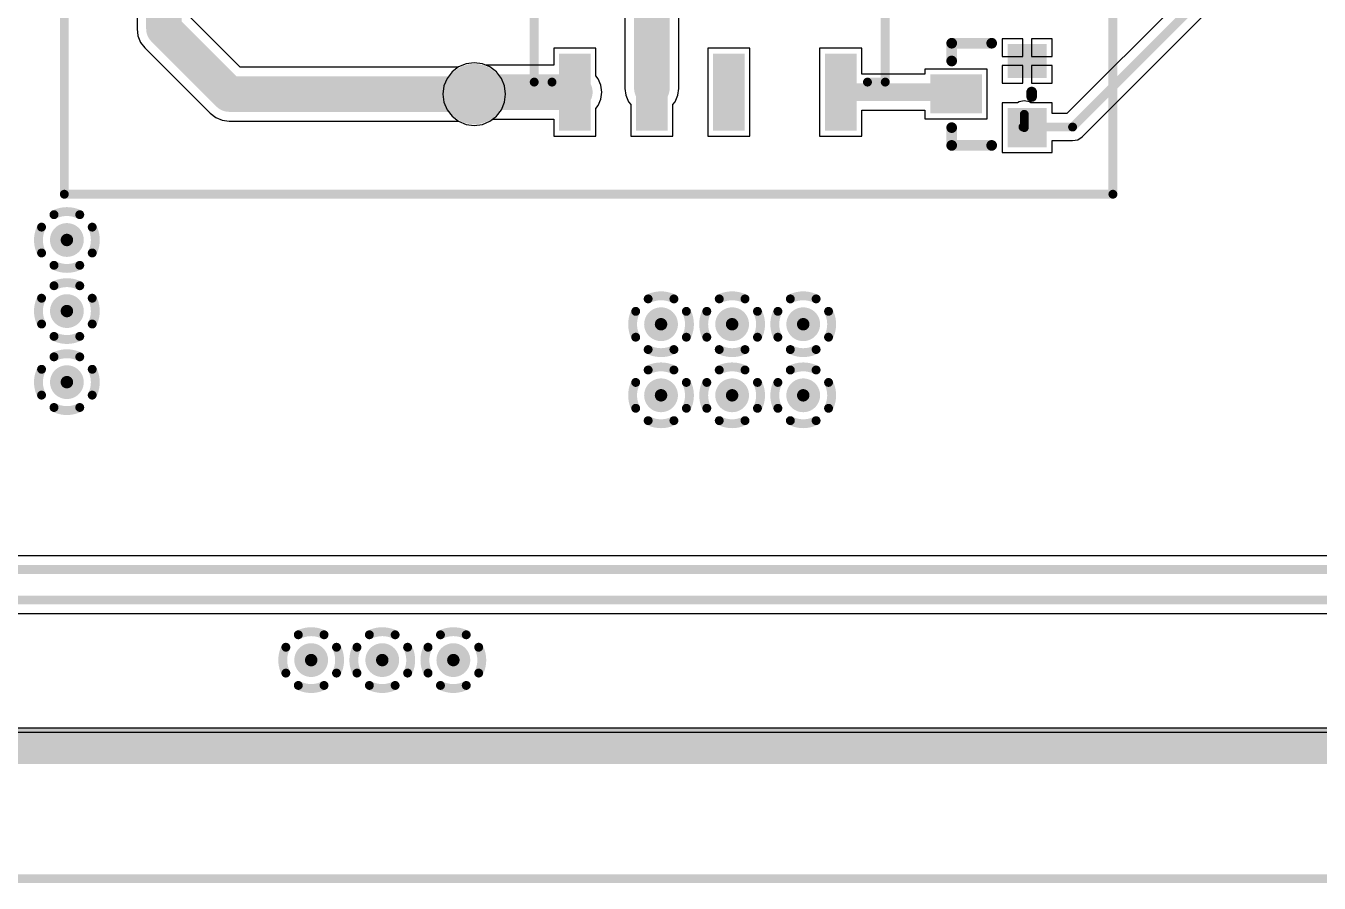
# Model space of a CAD drawing. Header units: millimetres. Extents: x 6.83 to 16.18, y 4.59 to 12.3.
# Drawn here: x 8.799 to 10.254, y 4.687 to 5.652 of the extents above; entities that cross this region are included whole.
import ezdxf

# ---------------------------------------------------------------- set-up
doc = ezdxf.new("R2010")
doc.units = ezdxf.units.MM
doc.header["$MEASUREMENT"] = 0
for name, color, linetype in [('BottomLayer', 5, 'Continuous'), ('BottomSolder', 6, 'Continuous'), ('InternalPlane1', 76, 'Continuous'), ('InternalPlane2', 16, 'Continuous'), ('KeepOutLayer', 6, 'Continuous'), ('Mechanical1', 6, 'Continuous'), ('MultiLayer', 9, 'Continuous'), ('TopLayer', 1, 'Continuous'), ('TopOverlay', 2, 'Continuous'), ('TopPaste', 8, 'Continuous'), ('TopSolder', 216, 'Continuous'), ('ViaHoleLayer', 16, 'Continuous')]:
    doc.layers.add(name, color=color, linetype=linetype)

# ---------------------------------------------------------------- blocks, each defined once
blk = doc.blocks.new('AXICOM_IM06_194')
at = {"layer": 'TopLayer'}
for points in [[(-0.1387, 0.0719), (-0.1112, 0.0719), (-0.1387, 0.1506), (-0.1112, 0.1506)], [(-0.0127, 0.0719), (0.0148, 0.0719), (-0.0127, 0.1506), (0.0148, 0.1506)], [(0.0739, 0.0719), (0.1014, 0.0719), (0.0739, 0.1506), (0.1014, 0.1506)], [(0.1605, 0.0719), (0.188, 0.0719), (0.1605, 0.1506), (0.188, 0.1506)], [(-0.1387, -0.1643), (-0.1112, -0.1643), (-0.1387, -0.0856), (-0.1112, -0.0856)], [(-0.0127, -0.1643), (0.0148, -0.1643), (-0.0127, -0.0856), (0.0148, -0.0856)], [(0.0739, -0.1643), (0.1014, -0.1643), (0.0739, -0.0856), (0.1014, -0.0856)], [(0.1605, -0.1643), (0.188, -0.1643), (0.1605, -0.0856), (0.188, -0.0856)]]:
    blk.add_solid(points, dxfattribs=at)
at = {"layer": 'TopOverlay', "const_width": 0.01}
for points in [[(-0.155, 0.1), (-0.175, 0.1)], [(-0.175, 0.1), (-0.175, -0.115)], [(0.22, 0.1), (0.2, 0.1)], [(0.22, 0.1), (0.22, -0.115)], [(-0.155, -0.115), (-0.175, -0.095)], [(-0.155, -0.115), (-0.175, -0.115)], [(-0.025, -0.115), (-0.1, -0.115)], [(0.22, -0.115), (0.2, -0.115)]]:
    blk.add_lwpolyline(points, dxfattribs=at)
at = {"layer": 'TopOverlay', "const_width": 0.005}
for points in [[(-0.1775, 0.1, 1), (-0.1725, 0.1, 1)], [(-0.1775, 0.1, 1), (-0.1725, 0.1, 1)], [(-0.1575, 0.1, 1), (-0.1525, 0.1, 1)], [(0.1975, 0.1, 1), (0.2025, 0.1, 1)], [(0.2175, 0.1, 1), (0.2225, 0.1, 1)], [(0.2175, 0.1, 1), (0.2225, 0.1, 1)], [(-0.1775, -0.095, 1), (-0.1725, -0.095, 1)], [(-0.1775, -0.115, 1), (-0.1725, -0.115, 1)], [(-0.1775, -0.115, 1), (-0.1725, -0.115, 1)], [(-0.1575, -0.115, 1), (-0.1525, -0.115, 1)], [(-0.1575, -0.115, 1), (-0.1525, -0.115, 1)], [(-0.1025, -0.115, 1), (-0.0975, -0.115, 1)], [(-0.0275, -0.115, 1), (-0.0225, -0.115, 1)], [(0.1975, -0.115, 1), (0.2025, -0.115, 1)], [(0.2175, -0.115, 1), (0.2225, -0.115, 1)], [(0.2175, -0.115, 1), (0.2225, -0.115, 1)]]:
    blk.add_lwpolyline(points, format="xyb", close=True, dxfattribs=at)
at = {"layer": 'TopPaste'}
for points in [[(-0.1387, 0.0719), (-0.1112, 0.0719), (-0.1387, 0.1506), (-0.1112, 0.1506)], [(-0.0127, 0.0719), (0.0148, 0.0719), (-0.0127, 0.1506), (0.0148, 0.1506)], [(0.0739, 0.0719), (0.1014, 0.0719), (0.0739, 0.1506), (0.1014, 0.1506)], [(0.1605, 0.0719), (0.188, 0.0719), (0.1605, 0.1506), (0.188, 0.1506)], [(-0.1387, -0.1643), (-0.1112, -0.1643), (-0.1387, -0.0856), (-0.1112, -0.0856)], [(-0.0127, -0.1643), (0.0148, -0.1643), (-0.0127, -0.0856), (0.0148, -0.0856)], [(0.0739, -0.1643), (0.1014, -0.1643), (0.0739, -0.0856), (0.1014, -0.0856)], [(0.1605, -0.1643), (0.188, -0.1643), (0.1605, -0.0856), (0.188, -0.0856)]]:
    blk.add_solid(points, dxfattribs=at)
at = {"layer": 'TopSolder'}
for points in [[(-0.1427, 0.0679), (-0.1072, 0.0679), (-0.1427, 0.1546), (-0.1072, 0.1546)], [(-0.0167, 0.0679), (0.0188, 0.0679), (-0.0167, 0.1546), (0.0188, 0.1546)], [(0.0699, 0.0679), (0.1054, 0.0679), (0.0699, 0.1546), (0.1054, 0.1546)], [(0.1565, 0.0679), (0.192, 0.0679), (0.1565, 0.1546), (0.192, 0.1546)], [(-0.1427, -0.1683), (-0.1072, -0.1683), (-0.1427, -0.0816), (-0.1072, -0.0816)], [(-0.0167, -0.1683), (0.0188, -0.1683), (-0.0167, -0.0816), (0.0188, -0.0816)], [(0.0699, -0.1683), (0.1054, -0.1683), (0.0699, -0.0816), (0.1054, -0.0816)], [(0.1565, -0.1683), (0.192, -0.1683), (0.1565, -0.0816), (0.192, -0.0816)]]:
    blk.add_solid(points, dxfattribs=at)
blk = doc.blocks.new('SOT_23_198')
at = {"layer": 'TopLayer'}
for points in [[(0.018278, 0.052755), (0.018278, 0.082755), (-0.017722, 0.052755), (-0.017722, 0.082755)], [(-0.054722, 0.012755), (-0.054722, 0.048755), (-0.104722, 0.012755), (-0.104722, 0.048755)], [(0.018278, -0.025245), (0.018278, 0.010755), (-0.017722, -0.025245), (-0.017722, 0.010755)]]:
    blk.add_solid(points, dxfattribs=at)
at = {"layer": 'TopOverlay', "const_width": 0.012}
for points in [[(-0.084722, 0.087755), (-0.039722, 0.087755)], [(-0.084722, 0.067755), (-0.084722, 0.087755)], [(0.005278, 0.027755), (0.005278, 0.032755)], [(-0.084722, -0.027245), (-0.084722, -0.007245)], [(-0.084722, -0.027245), (-0.039722, -0.027245)]]:
    blk.add_lwpolyline(points, dxfattribs=at)
at = {"layer": 'TopOverlay', "const_width": 0.006}
for points in [[(-0.087722, 0.087755, 1), (-0.081722, 0.087755, 1)], [(-0.087722, 0.087755, 1), (-0.081722, 0.087755, 1)], [(-0.042722, 0.087755, 1), (-0.036722, 0.087755, 1)], [(-0.087722, 0.067755, 1), (-0.081722, 0.067755, 1)], [(0.002278, 0.032755, 1), (0.008278, 0.032755, 1)], [(0.002278, 0.027755, 1), (0.008278, 0.027755, 1)], [(-0.087722, -0.007245, 1), (-0.081722, -0.007245, 1)], [(-0.087722, -0.027245, 1), (-0.081722, -0.027245, 1)], [(-0.087722, -0.027245, 1), (-0.081722, -0.027245, 1)], [(-0.042722, -0.027245, 1), (-0.036722, -0.027245, 1)]]:
    blk.add_lwpolyline(points, format="xyb", close=True, dxfattribs=at)
at = {"layer": 'TopPaste'}
for points in [[(0.018278, 0.052755), (0.018278, 0.082755), (-0.017722, 0.052755), (-0.017722, 0.082755)], [(-0.054722, 0.012755), (-0.054722, 0.048755), (-0.104722, 0.012755), (-0.104722, 0.048755)], [(0.018278, -0.025245), (0.018278, 0.010755), (-0.017722, -0.025245), (-0.017722, 0.010755)]]:
    blk.add_solid(points, dxfattribs=at)
at = {"layer": 'TopSolder'}
for points in [[(0.022278, 0.048755), (0.022278, 0.086755), (-0.021722, 0.048755), (-0.021722, 0.086755)], [(-0.050722, 0.008755), (-0.050722, 0.052755), (-0.108722, 0.008755), (-0.108722, 0.052755)], [(0.022278, -0.029245), (0.022278, 0.014755), (-0.021722, -0.029245), (-0.021722, 0.014755)]]:
    blk.add_solid(points, dxfattribs=at)

msp = doc.modelspace()

# ---------------------------------------------------------------- linework, layer by layer
at = {"layer": 'BottomLayer'}
for p, q in [((8.9236, 5.9275), (8.9236, 5.6482)), ((8.9236, 5.6482), (8.9247, 5.6403)), ((9.0398, 5.605), (8.9842, 5.6607)), ((8.9247, 5.6403), (8.9277, 5.633)), ((8.9277, 5.633), (8.9325, 5.6268)), ((8.9325, 5.6268), (9.0059, 5.5534)), ((9.2851, 5.605), (9.0398, 5.605)), ((9.2855, 5.6053), (9.2851, 5.605)), ((9.294, 5.6089), (9.2855, 5.6053)), ((9.3031, 5.6101), (9.294, 5.6089)), ((9.3123, 5.6089), (9.3031, 5.6101)), ((9.3208, 5.6053), (9.3123, 5.6089)), ((9.3281, 5.5997), (9.3208, 5.6053)), ((9.3337, 5.5924), (9.3281, 5.5997)), ((9.3372, 5.5839), (9.3337, 5.5924)), ((9.3384, 5.5748), (9.3372, 5.5839)), ((9.3372, 5.5656), (9.3384, 5.5748)), ((9.3337, 5.5571), (9.3372, 5.5656)), ((9.0059, 5.5534), (9.0122, 5.5486)), ((9.0122, 5.5486), (9.0195, 5.5455)), ((9.0195, 5.5455), (9.0273, 5.5445)), ((9.3208, 5.5442), (9.3281, 5.5498)), ((9.3281, 5.5498), (9.3337, 5.5571)), ((9.0273, 5.5445), (9.2851, 5.5445)), ((9.2851, 5.5445), (9.2855, 5.5442)), ((9.2855, 5.5442), (9.294, 5.5407)), ((9.294, 5.5407), (9.3031, 5.5395)), ((9.3031, 5.5395), (9.3123, 5.5407)), ((9.3123, 5.5407), (9.3208, 5.5442)), ((12.3327, 4.8563), (7.1247, 4.8563))]:
    msp.add_line(p, q, dxfattribs=at)
at = {"layer": 'BottomLayer', "const_width": 0.04}
for points in [[(8.9539, 5.6482), (8.9539, 5.9275)], [(8.9539, 5.6482), (9.0273, 5.5748)], [(9.0273, 5.5748), (9.3031, 5.5748)]]:
    msp.add_lwpolyline(points, dxfattribs=at)
at = {"layer": 'BottomLayer'}
for points, const_width in [([(8.9439, 5.6482, 1), (8.9639, 5.6482, 1)], 0.02), ([(8.9439, 5.6482, 1), (8.9639, 5.6482, 1)], 0.02), ([(9.0173, 5.5748, 1), (9.0373, 5.5748, 1)], 0.02), ([(9.0173, 5.5748, 1), (9.0373, 5.5748, 1)], 0.02), ([(9.2906, 5.5748, 1), (9.3156, 5.5748, 1)], 0.025), ([(9.2931, 5.5748, 1), (9.3131, 5.5748, 1)], 0.02), ([(8.8372, 5.4106, 1), (8.8522, 5.4106, 1)], 0.015), ([(8.8372, 5.3306, 1), (8.8522, 5.3306, 1)], 0.015), ([(9.5058, 5.3158, 1), (9.5208, 5.3158, 1)], 0.015), ([(9.5858, 5.3158, 1), (9.6008, 5.3158, 1)], 0.015), ([(9.6658, 5.3158, 1), (9.6808, 5.3158, 1)], 0.015), ([(8.8372, 5.2506, 1), (8.8522, 5.2506, 1)], 0.015), ([(9.5058, 5.2358, 1), (9.5208, 5.2358, 1)], 0.015), ([(9.5858, 5.2358, 1), (9.6008, 5.2358, 1)], 0.015), ([(9.6658, 5.2358, 1), (9.6808, 5.2358, 1)], 0.015), ([(9.1121, 4.9378, 1), (9.1271, 4.9378, 1)], 0.015), ([(9.1921, 4.9378, 1), (9.2071, 4.9378, 1)], 0.015), ([(9.2721, 4.9378, 1), (9.2871, 4.9378, 1)], 0.015)]:
    msp.add_lwpolyline(points, format="xyb", close=True, dxfattribs=dict(at, const_width=const_width))
at = {"layer": 'BottomSolder'}
for points, const_width in [([(9.2886, 5.5748, 1), (9.3176, 5.5748, 1)], 0.029), ([(8.8352, 5.4106, 1), (8.8542, 5.4106, 1)], 0.019), ([(8.8352, 5.3306, 1), (8.8542, 5.3306, 1)], 0.019), ([(9.5038, 5.3158, 1), (9.5228, 5.3158, 1)], 0.019), ([(9.5838, 5.3158, 1), (9.6028, 5.3158, 1)], 0.019), ([(9.6638, 5.3158, 1), (9.6828, 5.3158, 1)], 0.019), ([(8.8352, 5.2506, 1), (8.8542, 5.2506, 1)], 0.019), ([(9.5038, 5.2358, 1), (9.5228, 5.2358, 1)], 0.019), ([(9.5838, 5.2358, 1), (9.6028, 5.2358, 1)], 0.019), ([(9.6638, 5.2358, 1), (9.6828, 5.2358, 1)], 0.019), ([(9.1101, 4.9378, 1), (9.1291, 4.9378, 1)], 0.019), ([(9.1901, 4.9378, 1), (9.2091, 4.9378, 1)], 0.019), ([(9.2701, 4.9378, 1), (9.2891, 4.9378, 1)], 0.019)]:
    msp.add_lwpolyline(points, format="xyb", close=True, dxfattribs=dict(at, const_width=const_width))
at = {"layer": 'InternalPlane1'}
msp.add_line((12.3326, 4.8611), (7.1287, 4.8611), dxfattribs=at)
for points, const_width in [([(9.2861, 5.5748, 1), (9.3201, 5.5748, 1)], 0.034), ([(8.8277, 5.4391, 1), (8.8327, 5.4391, 1)], 0.005), ([(8.8567, 5.4391, 1), (8.8617, 5.4391, 1)], 0.005), ([(8.8137, 5.4251, 1), (8.8187, 5.4251, 1)], 0.005), ([(8.8707, 5.4251, 1), (8.8757, 5.4251, 1)], 0.005), ([(8.8137, 5.396, 1), (8.8187, 5.396, 1)], 0.005), ([(8.8707, 5.396, 1), (8.8757, 5.396, 1)], 0.005), ([(8.8277, 5.3821, 1), (8.8327, 5.3821, 1)], 0.005), ([(8.8567, 5.3821, 1), (8.8617, 5.3821, 1)], 0.005), ([(8.8277, 5.3591, 1), (8.8327, 5.3591, 1)], 0.005), ([(8.8567, 5.3591, 1), (8.8617, 5.3591, 1)], 0.005), ([(8.8137, 5.3451, 1), (8.8187, 5.3451, 1)], 0.005), ([(8.8707, 5.3451, 1), (8.8757, 5.3451, 1)], 0.005), ([(9.4963, 5.3443, 1), (9.5013, 5.3443, 1)], 0.005), ([(9.5253, 5.3443, 1), (9.5303, 5.3443, 1)], 0.005), ([(9.5763, 5.3443, 1), (9.5813, 5.3443, 1)], 0.005), ([(9.6053, 5.3443, 1), (9.6103, 5.3443, 1)], 0.005), ([(9.6563, 5.3443, 1), (9.6613, 5.3443, 1)], 0.005), ([(9.6853, 5.3443, 1), (9.6903, 5.3443, 1)], 0.005), ([(9.4823, 5.3303, 1), (9.4873, 5.3303, 1)], 0.005), ([(9.5393, 5.3303, 1), (9.5443, 5.3303, 1)], 0.005), ([(9.5623, 5.3303, 1), (9.5673, 5.3303, 1)], 0.005), ([(9.6193, 5.3303, 1), (9.6243, 5.3303, 1)], 0.005), ([(9.6423, 5.3303, 1), (9.6473, 5.3303, 1)], 0.005), ([(9.6993, 5.3303, 1), (9.7043, 5.3303, 1)], 0.005), ([(8.8137, 5.316, 1), (8.8187, 5.316, 1)], 0.005), ([(8.8707, 5.316, 1), (8.8757, 5.316, 1)], 0.005), ([(8.8277, 5.3021, 1), (8.8327, 5.3021, 1)], 0.005), ([(8.8567, 5.3021, 1), (8.8617, 5.3021, 1)], 0.005), ([(9.4823, 5.3012, 1), (9.4873, 5.3012, 1)], 0.005), ([(9.5393, 5.3012, 1), (9.5443, 5.3012, 1)], 0.005), ([(9.5623, 5.3012, 1), (9.5673, 5.3012, 1)], 0.005), ([(9.6193, 5.3012, 1), (9.6243, 5.3012, 1)], 0.005), ([(9.6423, 5.3012, 1), (9.6473, 5.3012, 1)], 0.005), ([(9.6993, 5.3012, 1), (9.7043, 5.3012, 1)], 0.005), ([(8.8277, 5.2791, 1), (8.8327, 5.2791, 1)], 0.005), ([(8.8567, 5.2791, 1), (8.8617, 5.2791, 1)], 0.005), ([(9.4963, 5.2873, 1), (9.5013, 5.2873, 1)], 0.005), ([(9.5253, 5.2873, 1), (9.5303, 5.2873, 1)], 0.005), ([(9.5763, 5.2873, 1), (9.5813, 5.2873, 1)], 0.005), ([(9.6053, 5.2873, 1), (9.6103, 5.2873, 1)], 0.005), ([(9.6563, 5.2873, 1), (9.6613, 5.2873, 1)], 0.005), ([(9.6853, 5.2873, 1), (9.6903, 5.2873, 1)], 0.005), ([(8.8137, 5.2651, 1), (8.8187, 5.2651, 1)], 0.005), ([(8.8707, 5.2651, 1), (8.8757, 5.2651, 1)], 0.005), ([(9.4963, 5.2643, 1), (9.5013, 5.2643, 1)], 0.005), ([(9.5253, 5.2643, 1), (9.5303, 5.2643, 1)], 0.005), ([(9.5763, 5.2643, 1), (9.5813, 5.2643, 1)], 0.005), ([(9.6053, 5.2643, 1), (9.6103, 5.2643, 1)], 0.005), ([(9.6563, 5.2643, 1), (9.6613, 5.2643, 1)], 0.005), ([(9.6853, 5.2643, 1), (9.6903, 5.2643, 1)], 0.005), ([(9.4823, 5.2503, 1), (9.4873, 5.2503, 1)], 0.005), ([(9.5393, 5.2503, 1), (9.5443, 5.2503, 1)], 0.005), ([(9.5623, 5.2503, 1), (9.5673, 5.2503, 1)], 0.005), ([(9.6193, 5.2503, 1), (9.6243, 5.2503, 1)], 0.005), ([(9.6423, 5.2503, 1), (9.6473, 5.2503, 1)], 0.005), ([(9.6993, 5.2503, 1), (9.7043, 5.2503, 1)], 0.005), ([(8.8137, 5.236, 1), (8.8187, 5.236, 1)], 0.005), ([(8.8707, 5.236, 1), (8.8757, 5.236, 1)], 0.005), ([(8.8277, 5.2221, 1), (8.8327, 5.2221, 1)], 0.005), ([(8.8567, 5.2221, 1), (8.8617, 5.2221, 1)], 0.005), ([(9.4823, 5.2212, 1), (9.4873, 5.2212, 1)], 0.005), ([(9.5393, 5.2212, 1), (9.5443, 5.2212, 1)], 0.005), ([(9.5623, 5.2212, 1), (9.5673, 5.2212, 1)], 0.005), ([(9.6193, 5.2212, 1), (9.6243, 5.2212, 1)], 0.005), ([(9.6423, 5.2212, 1), (9.6473, 5.2212, 1)], 0.005), ([(9.6993, 5.2212, 1), (9.7043, 5.2212, 1)], 0.005), ([(9.4963, 5.2073, 1), (9.5013, 5.2073, 1)], 0.005), ([(9.5253, 5.2073, 1), (9.5303, 5.2073, 1)], 0.005), ([(9.5763, 5.2073, 1), (9.5813, 5.2073, 1)], 0.005), ([(9.6053, 5.2073, 1), (9.6103, 5.2073, 1)], 0.005), ([(9.6563, 5.2073, 1), (9.6613, 5.2073, 1)], 0.005), ([(9.6853, 5.2073, 1), (9.6903, 5.2073, 1)], 0.005), ([(9.1026, 4.9663, 1), (9.1076, 4.9663, 1)], 0.005), ([(9.1316, 4.9663, 1), (9.1366, 4.9663, 1)], 0.005), ([(9.1826, 4.9663, 1), (9.1876, 4.9663, 1)], 0.005), ([(9.2116, 4.9663, 1), (9.2166, 4.9663, 1)], 0.005), ([(9.2626, 4.9663, 1), (9.2676, 4.9663, 1)], 0.005), ([(9.2916, 4.9663, 1), (9.2966, 4.9663, 1)], 0.005), ([(9.0886, 4.9523, 1), (9.0936, 4.9523, 1)], 0.005), ([(9.1456, 4.9523, 1), (9.1506, 4.9523, 1)], 0.005), ([(9.1686, 4.9523, 1), (9.1736, 4.9523, 1)], 0.005), ([(9.2256, 4.9523, 1), (9.2306, 4.9523, 1)], 0.005), ([(9.2486, 4.9523, 1), (9.2536, 4.9523, 1)], 0.005), ([(9.3056, 4.9523, 1), (9.3106, 4.9523, 1)], 0.005), ([(9.0886, 4.9232, 1), (9.0936, 4.9232, 1)], 0.005), ([(9.1456, 4.9232, 1), (9.1506, 4.9232, 1)], 0.005), ([(9.1686, 4.9232, 1), (9.1736, 4.9232, 1)], 0.005), ([(9.2256, 4.9232, 1), (9.2306, 4.9232, 1)], 0.005), ([(9.2486, 4.9232, 1), (9.2536, 4.9232, 1)], 0.005), ([(9.3056, 4.9232, 1), (9.3106, 4.9232, 1)], 0.005), ([(9.1026, 4.9093, 1), (9.1076, 4.9093, 1)], 0.005), ([(9.1316, 4.9093, 1), (9.1366, 4.9093, 1)], 0.005), ([(9.1826, 4.9093, 1), (9.1876, 4.9093, 1)], 0.005), ([(9.2116, 4.9093, 1), (9.2166, 4.9093, 1)], 0.005), ([(9.2626, 4.9093, 1), (9.2676, 4.9093, 1)], 0.005), ([(9.2916, 4.9093, 1), (9.2966, 4.9093, 1)], 0.005)]:
    msp.add_lwpolyline(points, format="xyb", close=True, dxfattribs=dict(at, const_width=const_width))
at = {"layer": 'InternalPlane1', "const_width": 0.01}
for points in [[(8.8302, 5.4391, -0.240079), (8.8592, 5.4391)], [(8.8162, 5.396, -0.240079), (8.8162, 5.4251)], [(8.8732, 5.4251, -0.240079), (8.8732, 5.396)], [(8.8592, 5.3821, -0.240079), (8.8302, 5.3821)], [(8.8302, 5.3591, -0.240079), (8.8592, 5.3591)], [(8.8162, 5.316, -0.240079), (8.8162, 5.3451)], [(8.8732, 5.3451, -0.240079), (8.8732, 5.316)], [(9.4988, 5.3443, -0.240079), (9.5278, 5.3443)], [(9.5788, 5.3443, -0.240079), (9.6078, 5.3443)], [(9.6588, 5.3443, -0.240079), (9.6878, 5.3443)], [(9.4848, 5.3012, -0.240079), (9.4848, 5.3303)], [(9.5418, 5.3303, -0.240079), (9.5418, 5.3012)], [(9.5648, 5.3012, -0.240079), (9.5648, 5.3303)], [(9.6218, 5.3303, -0.240079), (9.6218, 5.3012)], [(9.6448, 5.3012, -0.240079), (9.6448, 5.3303)], [(9.7018, 5.3303, -0.240079), (9.7018, 5.3012)], [(8.8592, 5.3021, -0.240079), (8.8302, 5.3021)], [(8.8302, 5.2791, -0.240079), (8.8592, 5.2791)], [(9.5278, 5.2873, -0.240079), (9.4988, 5.2873)], [(9.6078, 5.2873, -0.240079), (9.5788, 5.2873)], [(9.6878, 5.2873, -0.240079), (9.6588, 5.2873)], [(8.8162, 5.236, -0.240079), (8.8162, 5.2651)], [(8.8732, 5.2651, -0.240079), (8.8732, 5.236)], [(9.4988, 5.2643, -0.240079), (9.5278, 5.2643)], [(9.5788, 5.2643, -0.240079), (9.6078, 5.2643)], [(9.6588, 5.2643, -0.240079), (9.6878, 5.2643)], [(9.4848, 5.2212, -0.240079), (9.4848, 5.2503)], [(9.5418, 5.2503, -0.240079), (9.5418, 5.2212)], [(9.5648, 5.2212, -0.240079), (9.5648, 5.2503)], [(9.6218, 5.2503, -0.240079), (9.6218, 5.2212)], [(9.6448, 5.2212, -0.240079), (9.6448, 5.2503)], [(9.7018, 5.2503, -0.240079), (9.7018, 5.2212)], [(8.8592, 5.2221, -0.240079), (8.8302, 5.2221)], [(9.5278, 5.2073, -0.240079), (9.4988, 5.2073)], [(9.6078, 5.2073, -0.240079), (9.5788, 5.2073)], [(9.6878, 5.2073, -0.240079), (9.6588, 5.2073)], [(9.1051, 4.9663, -0.240079), (9.1341, 4.9663)], [(9.1851, 4.9663, -0.240079), (9.2141, 4.9663)], [(9.2651, 4.9663, -0.240079), (9.2941, 4.9663)], [(9.0911, 4.9232, -0.240079), (9.0911, 4.9523)], [(9.1481, 4.9523, -0.240079), (9.1481, 4.9232)], [(9.1711, 4.9232, -0.240079), (9.1711, 4.9523)], [(9.2281, 4.9523, -0.240079), (9.2281, 4.9232)], [(9.2511, 4.9232, -0.240079), (9.2511, 4.9523)], [(9.3081, 4.9523, -0.240079), (9.3081, 4.9232)], [(9.1341, 4.9093, -0.240079), (9.1051, 4.9093)], [(9.2141, 4.9093, -0.240079), (9.1851, 4.9093)], [(9.2941, 4.9093, -0.240079), (9.2651, 4.9093)]]:
    msp.add_lwpolyline(points, format="xyb", dxfattribs=at)
at = {"layer": 'InternalPlane1', "const_width": 0.04}
msp.add_lwpolyline([(7.1086, 4.841), (15.6716, 4.841)], dxfattribs=at)
at = {"layer": 'InternalPlane2'}
msp.add_line((12.3276, 4.8611), (7.1287, 4.8611), dxfattribs=at)
for points, const_width in [([(9.2861, 5.5748, 1), (9.3201, 5.5748, 1)], 0.034), ([(8.8277, 5.4391, 1), (8.8327, 5.4391, 1)], 0.005), ([(8.8567, 5.4391, 1), (8.8617, 5.4391, 1)], 0.005), ([(8.8137, 5.4251, 1), (8.8187, 5.4251, 1)], 0.005), ([(8.8707, 5.4251, 1), (8.8757, 5.4251, 1)], 0.005), ([(8.8137, 5.396, 1), (8.8187, 5.396, 1)], 0.005), ([(8.8707, 5.396, 1), (8.8757, 5.396, 1)], 0.005), ([(8.8277, 5.3821, 1), (8.8327, 5.3821, 1)], 0.005), ([(8.8567, 5.3821, 1), (8.8617, 5.3821, 1)], 0.005), ([(8.8277, 5.3591, 1), (8.8327, 5.3591, 1)], 0.005), ([(8.8567, 5.3591, 1), (8.8617, 5.3591, 1)], 0.005), ([(8.8137, 5.3451, 1), (8.8187, 5.3451, 1)], 0.005), ([(8.8707, 5.3451, 1), (8.8757, 5.3451, 1)], 0.005), ([(9.4963, 5.3443, 1), (9.5013, 5.3443, 1)], 0.005), ([(9.5253, 5.3443, 1), (9.5303, 5.3443, 1)], 0.005), ([(9.5763, 5.3443, 1), (9.5813, 5.3443, 1)], 0.005), ([(9.6053, 5.3443, 1), (9.6103, 5.3443, 1)], 0.005), ([(9.6563, 5.3443, 1), (9.6613, 5.3443, 1)], 0.005), ([(9.6853, 5.3443, 1), (9.6903, 5.3443, 1)], 0.005), ([(9.4823, 5.3303, 1), (9.4873, 5.3303, 1)], 0.005), ([(9.5393, 5.3303, 1), (9.5443, 5.3303, 1)], 0.005), ([(9.5623, 5.3303, 1), (9.5673, 5.3303, 1)], 0.005), ([(9.6193, 5.3303, 1), (9.6243, 5.3303, 1)], 0.005), ([(9.6423, 5.3303, 1), (9.6473, 5.3303, 1)], 0.005), ([(9.6993, 5.3303, 1), (9.7043, 5.3303, 1)], 0.005), ([(8.8137, 5.316, 1), (8.8187, 5.316, 1)], 0.005), ([(8.8707, 5.316, 1), (8.8757, 5.316, 1)], 0.005), ([(8.8277, 5.3021, 1), (8.8327, 5.3021, 1)], 0.005), ([(8.8567, 5.3021, 1), (8.8617, 5.3021, 1)], 0.005), ([(9.4823, 5.3012, 1), (9.4873, 5.3012, 1)], 0.005), ([(9.5393, 5.3012, 1), (9.5443, 5.3012, 1)], 0.005), ([(9.5623, 5.3012, 1), (9.5673, 5.3012, 1)], 0.005), ([(9.6193, 5.3012, 1), (9.6243, 5.3012, 1)], 0.005), ([(9.6423, 5.3012, 1), (9.6473, 5.3012, 1)], 0.005), ([(9.6993, 5.3012, 1), (9.7043, 5.3012, 1)], 0.005), ([(8.8277, 5.2791, 1), (8.8327, 5.2791, 1)], 0.005), ([(8.8567, 5.2791, 1), (8.8617, 5.2791, 1)], 0.005), ([(9.4963, 5.2873, 1), (9.5013, 5.2873, 1)], 0.005), ([(9.5253, 5.2873, 1), (9.5303, 5.2873, 1)], 0.005), ([(9.5763, 5.2873, 1), (9.5813, 5.2873, 1)], 0.005), ([(9.6053, 5.2873, 1), (9.6103, 5.2873, 1)], 0.005), ([(9.6563, 5.2873, 1), (9.6613, 5.2873, 1)], 0.005), ([(9.6853, 5.2873, 1), (9.6903, 5.2873, 1)], 0.005), ([(8.8137, 5.2651, 1), (8.8187, 5.2651, 1)], 0.005), ([(8.8707, 5.2651, 1), (8.8757, 5.2651, 1)], 0.005), ([(9.4963, 5.2643, 1), (9.5013, 5.2643, 1)], 0.005), ([(9.5253, 5.2643, 1), (9.5303, 5.2643, 1)], 0.005), ([(9.5763, 5.2643, 1), (9.5813, 5.2643, 1)], 0.005), ([(9.6053, 5.2643, 1), (9.6103, 5.2643, 1)], 0.005), ([(9.6563, 5.2643, 1), (9.6613, 5.2643, 1)], 0.005), ([(9.6853, 5.2643, 1), (9.6903, 5.2643, 1)], 0.005), ([(9.4823, 5.2503, 1), (9.4873, 5.2503, 1)], 0.005), ([(9.5393, 5.2503, 1), (9.5443, 5.2503, 1)], 0.005), ([(9.5623, 5.2503, 1), (9.5673, 5.2503, 1)], 0.005), ([(9.6193, 5.2503, 1), (9.6243, 5.2503, 1)], 0.005), ([(9.6423, 5.2503, 1), (9.6473, 5.2503, 1)], 0.005), ([(9.6993, 5.2503, 1), (9.7043, 5.2503, 1)], 0.005), ([(8.8137, 5.236, 1), (8.8187, 5.236, 1)], 0.005), ([(8.8707, 5.236, 1), (8.8757, 5.236, 1)], 0.005), ([(8.8277, 5.2221, 1), (8.8327, 5.2221, 1)], 0.005), ([(8.8567, 5.2221, 1), (8.8617, 5.2221, 1)], 0.005), ([(9.4823, 5.2212, 1), (9.4873, 5.2212, 1)], 0.005), ([(9.5393, 5.2212, 1), (9.5443, 5.2212, 1)], 0.005), ([(9.5623, 5.2212, 1), (9.5673, 5.2212, 1)], 0.005), ([(9.6193, 5.2212, 1), (9.6243, 5.2212, 1)], 0.005), ([(9.6423, 5.2212, 1), (9.6473, 5.2212, 1)], 0.005), ([(9.6993, 5.2212, 1), (9.7043, 5.2212, 1)], 0.005), ([(9.4963, 5.2073, 1), (9.5013, 5.2073, 1)], 0.005), ([(9.5253, 5.2073, 1), (9.5303, 5.2073, 1)], 0.005), ([(9.5763, 5.2073, 1), (9.5813, 5.2073, 1)], 0.005), ([(9.6053, 5.2073, 1), (9.6103, 5.2073, 1)], 0.005), ([(9.6563, 5.2073, 1), (9.6613, 5.2073, 1)], 0.005), ([(9.6853, 5.2073, 1), (9.6903, 5.2073, 1)], 0.005), ([(9.1026, 4.9663, 1), (9.1076, 4.9663, 1)], 0.005), ([(9.1316, 4.9663, 1), (9.1366, 4.9663, 1)], 0.005), ([(9.1826, 4.9663, 1), (9.1876, 4.9663, 1)], 0.005), ([(9.2116, 4.9663, 1), (9.2166, 4.9663, 1)], 0.005), ([(9.2626, 4.9663, 1), (9.2676, 4.9663, 1)], 0.005), ([(9.2916, 4.9663, 1), (9.2966, 4.9663, 1)], 0.005), ([(9.0886, 4.9523, 1), (9.0936, 4.9523, 1)], 0.005), ([(9.1456, 4.9523, 1), (9.1506, 4.9523, 1)], 0.005), ([(9.1686, 4.9523, 1), (9.1736, 4.9523, 1)], 0.005), ([(9.2256, 4.9523, 1), (9.2306, 4.9523, 1)], 0.005), ([(9.2486, 4.9523, 1), (9.2536, 4.9523, 1)], 0.005), ([(9.3056, 4.9523, 1), (9.3106, 4.9523, 1)], 0.005), ([(9.0886, 4.9232, 1), (9.0936, 4.9232, 1)], 0.005), ([(9.1456, 4.9232, 1), (9.1506, 4.9232, 1)], 0.005), ([(9.1686, 4.9232, 1), (9.1736, 4.9232, 1)], 0.005), ([(9.2256, 4.9232, 1), (9.2306, 4.9232, 1)], 0.005), ([(9.2486, 4.9232, 1), (9.2536, 4.9232, 1)], 0.005), ([(9.3056, 4.9232, 1), (9.3106, 4.9232, 1)], 0.005), ([(9.1026, 4.9093, 1), (9.1076, 4.9093, 1)], 0.005), ([(9.1316, 4.9093, 1), (9.1366, 4.9093, 1)], 0.005), ([(9.1826, 4.9093, 1), (9.1876, 4.9093, 1)], 0.005), ([(9.2116, 4.9093, 1), (9.2166, 4.9093, 1)], 0.005), ([(9.2626, 4.9093, 1), (9.2676, 4.9093, 1)], 0.005), ([(9.2916, 4.9093, 1), (9.2966, 4.9093, 1)], 0.005)]:
    msp.add_lwpolyline(points, format="xyb", close=True, dxfattribs=dict(at, const_width=const_width))
at = {"layer": 'InternalPlane2', "const_width": 0.01}
for points in [[(8.8302, 5.4391, -0.240079), (8.8592, 5.4391)], [(8.8162, 5.396, -0.240079), (8.8162, 5.4251)], [(8.8732, 5.4251, -0.240079), (8.8732, 5.396)], [(8.8592, 5.3821, -0.240079), (8.8302, 5.3821)], [(8.8302, 5.3591, -0.240079), (8.8592, 5.3591)], [(8.8162, 5.316, -0.240079), (8.8162, 5.3451)], [(8.8732, 5.3451, -0.240079), (8.8732, 5.316)], [(9.4988, 5.3443, -0.240079), (9.5278, 5.3443)], [(9.5788, 5.3443, -0.240079), (9.6078, 5.3443)], [(9.6588, 5.3443, -0.240079), (9.6878, 5.3443)], [(9.4848, 5.3012, -0.240079), (9.4848, 5.3303)], [(9.5418, 5.3303, -0.240079), (9.5418, 5.3012)], [(9.5648, 5.3012, -0.240079), (9.5648, 5.3303)], [(9.6218, 5.3303, -0.240079), (9.6218, 5.3012)], [(9.6448, 5.3012, -0.240079), (9.6448, 5.3303)], [(9.7018, 5.3303, -0.240079), (9.7018, 5.3012)], [(8.8592, 5.3021, -0.240079), (8.8302, 5.3021)], [(8.8302, 5.2791, -0.240079), (8.8592, 5.2791)], [(9.5278, 5.2873, -0.240079), (9.4988, 5.2873)], [(9.6078, 5.2873, -0.240079), (9.5788, 5.2873)], [(9.6878, 5.2873, -0.240079), (9.6588, 5.2873)], [(8.8162, 5.236, -0.240079), (8.8162, 5.2651)], [(8.8732, 5.2651, -0.240079), (8.8732, 5.236)], [(9.4988, 5.2643, -0.240079), (9.5278, 5.2643)], [(9.5788, 5.2643, -0.240079), (9.6078, 5.2643)], [(9.6588, 5.2643, -0.240079), (9.6878, 5.2643)], [(9.4848, 5.2212, -0.240079), (9.4848, 5.2503)], [(9.5418, 5.2503, -0.240079), (9.5418, 5.2212)], [(9.5648, 5.2212, -0.240079), (9.5648, 5.2503)], [(9.6218, 5.2503, -0.240079), (9.6218, 5.2212)], [(9.6448, 5.2212, -0.240079), (9.6448, 5.2503)], [(9.7018, 5.2503, -0.240079), (9.7018, 5.2212)], [(8.8592, 5.2221, -0.240079), (8.8302, 5.2221)], [(9.5278, 5.2073, -0.240079), (9.4988, 5.2073)], [(9.6078, 5.2073, -0.240079), (9.5788, 5.2073)], [(9.6878, 5.2073, -0.240079), (9.6588, 5.2073)], [(9.1051, 4.9663, -0.240079), (9.1341, 4.9663)], [(9.1851, 4.9663, -0.240079), (9.2141, 4.9663)], [(9.2651, 4.9663, -0.240079), (9.2941, 4.9663)], [(9.0911, 4.9232, -0.240079), (9.0911, 4.9523)], [(9.1481, 4.9523, -0.240079), (9.1481, 4.9232)], [(9.1711, 4.9232, -0.240079), (9.1711, 4.9523)], [(9.2281, 4.9523, -0.240079), (9.2281, 4.9232)], [(9.2511, 4.9232, -0.240079), (9.2511, 4.9523)], [(9.3081, 4.9523, -0.240079), (9.3081, 4.9232)], [(9.1341, 4.9093, -0.240079), (9.1051, 4.9093)], [(9.2141, 4.9093, -0.240079), (9.1851, 4.9093)], [(9.2941, 4.9093, -0.240079), (9.2651, 4.9093)]]:
    msp.add_lwpolyline(points, format="xyb", dxfattribs=at)
at = {"layer": 'InternalPlane2', "const_width": 0.04}
msp.add_lwpolyline([(7.1086, 4.841), (15.6716, 4.841)], dxfattribs=at)
at = {"layer": 'KeepOutLayer', "const_width": 0.01}
for points in [[(7.1086, 4.841), (15.6716, 4.841)], [(7.1094, 4.8407), (15.6723, 4.8407)]]:
    msp.add_lwpolyline(points, dxfattribs=at)
at = {"layer": 'Mechanical1', "const_width": 0.01}
msp.add_lwpolyline([(7.1094, 4.8407), (15.6723, 4.8407)], dxfattribs=at)
at = {"layer": 'MultiLayer'}
for points, const_width in [([(9.2906, 5.5748, 1), (9.3156, 5.5748, 1)], 0.025), ([(8.8372, 5.4106, 1), (8.8522, 5.4106, 1)], 0.015), ([(8.8372, 5.3306, 1), (8.8522, 5.3306, 1)], 0.015), ([(9.5058, 5.3158, 1), (9.5208, 5.3158, 1)], 0.015), ([(9.5858, 5.3158, 1), (9.6008, 5.3158, 1)], 0.015), ([(9.6658, 5.3158, 1), (9.6808, 5.3158, 1)], 0.015), ([(8.8372, 5.2506, 1), (8.8522, 5.2506, 1)], 0.015), ([(9.5058, 5.2358, 1), (9.5208, 5.2358, 1)], 0.015), ([(9.5858, 5.2358, 1), (9.6008, 5.2358, 1)], 0.015), ([(9.6658, 5.2358, 1), (9.6808, 5.2358, 1)], 0.015), ([(9.1121, 4.9378, 1), (9.1271, 4.9378, 1)], 0.015), ([(9.1921, 4.9378, 1), (9.2071, 4.9378, 1)], 0.015), ([(9.2721, 4.9378, 1), (9.2871, 4.9378, 1)], 0.015)]:
    msp.add_lwpolyline(points, format="xyb", close=True, dxfattribs=dict(at, const_width=const_width))
at = {"layer": 'TopLayer'}
for p, q in [((9.4727, 5.8132), (9.4727, 5.5812)), ((9.5332, 5.5812), (9.5332, 5.8132)), ((10.0973, 5.6801), (9.9701, 5.5529)), ((9.9872, 5.5268), (10.1218, 5.6615)), ((9.9203, 5.637), (9.8973, 5.637)), ((9.8973, 5.637), (9.8973, 5.617)), ((9.9203, 5.617), (9.9203, 5.637)), ((9.9533, 5.637), (9.9303, 5.637)), ((9.9303, 5.637), (9.9303, 5.617)), ((9.9533, 5.617), (9.9533, 5.637)), ((9.4401, 5.6264), (9.3926, 5.6264)), ((9.3926, 5.6264), (9.3926, 5.6072)), ((9.4401, 5.5953), (9.4401, 5.6264)), ((9.6133, 5.6264), (9.5658, 5.6264)), ((9.5658, 5.6264), (9.5658, 5.5276)), ((9.6133, 5.5276), (9.6133, 5.6264)), ((9.7393, 5.6264), (9.6918, 5.6264)), ((9.6918, 5.6264), (9.6918, 5.5276)), ((9.7393, 5.5974), (9.7393, 5.6264)), ((9.2855, 5.6053), (9.2782, 5.5997)), ((9.294, 5.6089), (9.2855, 5.6053)), ((9.3031, 5.6101), (9.294, 5.6089)), ((9.3123, 5.6089), (9.3031, 5.6101)), ((9.3162, 5.6072), (9.3123, 5.6089)), ((9.3926, 5.6072), (9.3162, 5.6072)), ((9.8803, 5.603), (9.8103, 5.603)), ((9.8103, 5.603), (9.8103, 5.5974)), ((9.8803, 5.547), (9.8803, 5.603)), ((9.8973, 5.617), (9.9203, 5.617)), ((9.9203, 5.607), (9.8973, 5.607)), ((9.8973, 5.607), (9.8973, 5.587)), ((9.9203, 5.587), (9.9203, 5.607)), ((9.9303, 5.617), (9.9533, 5.617)), ((9.9533, 5.607), (9.9303, 5.607)), ((9.9303, 5.607), (9.9303, 5.587)), ((9.9533, 5.587), (9.9533, 5.607)), ((9.2726, 5.5924), (9.269, 5.5839)), ((9.2782, 5.5997), (9.2726, 5.5924)), ((9.4425, 5.5921), (9.4401, 5.5953)), ((9.4456, 5.5848), (9.4425, 5.5921)), ((9.8103, 5.5974), (9.7393, 5.5974)), ((9.269, 5.5839), (9.2678, 5.5748)), ((9.2678, 5.5748), (9.269, 5.5656)), ((9.4466, 5.577), (9.4456, 5.5848)), ((9.4456, 5.5692), (9.4466, 5.577)), ((9.4727, 5.5812), (9.4737, 5.5734)), ((9.5322, 5.5734), (9.5332, 5.5812)), ((9.8973, 5.587), (9.9203, 5.587)), ((9.9303, 5.587), (9.9533, 5.587)), ((9.269, 5.5656), (9.2726, 5.5571)), ((9.4401, 5.5587), (9.4425, 5.5619)), ((9.4425, 5.5619), (9.4456, 5.5692)), ((9.4737, 5.5734), (9.4767, 5.5661)), ((9.4767, 5.5661), (9.4792, 5.5629)), ((9.4792, 5.5629), (9.4792, 5.5276)), ((9.5267, 5.5629), (9.5292, 5.5661)), ((9.5267, 5.5276), (9.5267, 5.5629)), ((9.5292, 5.5661), (9.5322, 5.5734)), ((9.9146, 5.565), (9.8973, 5.565)), ((9.8973, 5.565), (9.8973, 5.509)), ((9.9163, 5.5661), (9.9146, 5.565)), ((9.9221, 5.5673), (9.9163, 5.5661)), ((9.928, 5.5661), (9.9221, 5.5673)), ((9.9296, 5.565), (9.928, 5.5661)), ((9.9533, 5.565), (9.9296, 5.565)), ((9.9533, 5.5529), (9.9533, 5.565)), ((9.2726, 5.5571), (9.2782, 5.5498)), ((9.2782, 5.5498), (9.2855, 5.5442)), ((9.3208, 5.5442), (9.3241, 5.5467)), ((9.3241, 5.5467), (9.3926, 5.5467)), ((9.3926, 5.5467), (9.3926, 5.5276)), ((9.4401, 5.5276), (9.4401, 5.5587)), ((9.7393, 5.5276), (9.7393, 5.5566)), ((9.7393, 5.5566), (9.8103, 5.5566)), ((9.8103, 5.5566), (9.8103, 5.547)), ((9.8103, 5.547), (9.8803, 5.547)), ((9.9701, 5.5529), (9.9533, 5.5529)), ((9.2855, 5.5442), (9.294, 5.5407)), ((9.294, 5.5407), (9.3031, 5.5395)), ((9.3031, 5.5395), (9.3123, 5.5407)), ((9.3123, 5.5407), (9.3208, 5.5442)), ((9.3926, 5.5276), (9.4401, 5.5276)), ((9.4792, 5.5276), (9.5267, 5.5276)), ((9.5658, 5.5276), (9.6133, 5.5276)), ((9.6918, 5.5276), (9.7393, 5.5276)), ((9.9533, 5.509), (9.9533, 5.5224)), ((9.9533, 5.5224), (9.9764, 5.5224)), ((9.9764, 5.5224), (9.9823, 5.5235)), ((9.9823, 5.5235), (9.9872, 5.5268)), ((9.8973, 5.509), (9.9533, 5.509)), ((10.8179, 5.0551), (8.6495, 5.0551)), ((8.6065, 4.9902), (12.3325, 4.9902)), ((12.3325, 4.8563), (7.3993, 4.8563))]:
    msp.add_line(p, q, dxfattribs=at)
for points, const_width in [([(9.503, 5.5812), (9.503, 5.8132)], 0.04), ([(9.9764, 5.5377), (10.1131, 5.6744)], 0.01), ([(9.3043, 5.577), (9.4163, 5.577)], 0.04), ([(9.7156, 5.577), (9.8435, 5.577)], 0.02), ([(9.9221, 5.5371), (9.9221, 5.552)], 0.01), ([(9.9206, 5.5377), (9.9764, 5.5377)], 0.01), ([(8.6431, 5.0398), (14.0811, 5.0398)], 0.01), ([(8.6065, 5.0054), (14.1521, 5.0054)], 0.01)]:
    msp.add_lwpolyline(points, dxfattribs=dict(at, const_width=const_width))
for points, const_width in [([(9.2906, 5.5748, 1), (9.3156, 5.5748, 1)], 0.025), ([(9.2943, 5.577, 1), (9.3143, 5.577, 1)], 0.02), ([(9.4063, 5.577, 1), (9.4263, 5.577, 1)], 0.02), ([(9.493, 5.5812, 1), (9.513, 5.5812, 1)], 0.02), ([(9.7106, 5.577, 1), (9.7206, 5.577, 1)], 0.01), ([(9.8385, 5.577, 1), (9.8485, 5.577, 1)], 0.01), ([(9.9196, 5.552, 1), (9.9246, 5.552, 1)], 0.005), ([(9.9181, 5.5377, 1), (9.9231, 5.5377, 1)], 0.005), ([(9.9196, 5.5371, 1), (9.9246, 5.5371, 1)], 0.005), ([(9.9739, 5.5377, 1), (9.9789, 5.5377, 1)], 0.005), ([(9.9739, 5.5377, 1), (9.9789, 5.5377, 1)], 0.005), ([(8.8372, 5.4106, 1), (8.8522, 5.4106, 1)], 0.015), ([(8.8372, 5.3306, 1), (8.8522, 5.3306, 1)], 0.015), ([(9.5058, 5.3158, 1), (9.5208, 5.3158, 1)], 0.015), ([(9.5858, 5.3158, 1), (9.6008, 5.3158, 1)], 0.015), ([(9.6658, 5.3158, 1), (9.6808, 5.3158, 1)], 0.015), ([(8.8372, 5.2506, 1), (8.8522, 5.2506, 1)], 0.015), ([(9.5058, 5.2358, 1), (9.5208, 5.2358, 1)], 0.015), ([(9.5858, 5.2358, 1), (9.6008, 5.2358, 1)], 0.015), ([(9.6658, 5.2358, 1), (9.6808, 5.2358, 1)], 0.015), ([(9.1121, 4.9378, 1), (9.1271, 4.9378, 1)], 0.015), ([(9.1921, 4.9378, 1), (9.2071, 4.9378, 1)], 0.015), ([(9.2721, 4.9378, 1), (9.2871, 4.9378, 1)], 0.015)]:
    msp.add_lwpolyline(points, format="xyb", close=True, dxfattribs=dict(at, const_width=const_width))
at = {"layer": 'TopOverlay', "const_width": 0.01}
for points in [[(10.0218, 5.4621), (10.0218, 9.3771)], [(8.8418, 5.4621), (8.8418, 8.8121)], [(8.8418, 5.4621), (10.0218, 5.4621)], [(7.1023, 4.6918), (11.2065, 4.6918)]]:
    msp.add_lwpolyline(points, dxfattribs=at)
at = {"layer": 'TopOverlay', "const_width": 0.005}
for points in [[(8.8393, 5.4621, 1), (8.8443, 5.4621, 1)], [(8.8393, 5.4621, 1), (8.8443, 5.4621, 1)], [(10.0193, 5.4621, 1), (10.0243, 5.4621, 1)], [(10.0193, 5.4621, 1), (10.0243, 5.4621, 1)]]:
    msp.add_lwpolyline(points, format="xyb", close=True, dxfattribs=at)
at = {"layer": 'TopSolder'}
for points, const_width in [([(9.2886, 5.5748, 1), (9.3176, 5.5748, 1)], 0.029), ([(8.8352, 5.4106, 1), (8.8542, 5.4106, 1)], 0.019), ([(8.8352, 5.3306, 1), (8.8542, 5.3306, 1)], 0.019), ([(9.5038, 5.3158, 1), (9.5228, 5.3158, 1)], 0.019), ([(9.5838, 5.3158, 1), (9.6028, 5.3158, 1)], 0.019), ([(9.6638, 5.3158, 1), (9.6828, 5.3158, 1)], 0.019), ([(8.8352, 5.2506, 1), (8.8542, 5.2506, 1)], 0.019), ([(9.5038, 5.2358, 1), (9.5228, 5.2358, 1)], 0.019), ([(9.5838, 5.2358, 1), (9.6028, 5.2358, 1)], 0.019), ([(9.6638, 5.2358, 1), (9.6828, 5.2358, 1)], 0.019), ([(9.1101, 4.9378, 1), (9.1291, 4.9378, 1)], 0.019), ([(9.1901, 4.9378, 1), (9.2091, 4.9378, 1)], 0.019), ([(9.2701, 4.9378, 1), (9.2891, 4.9378, 1)], 0.019)]:
    msp.add_lwpolyline(points, format="xyb", close=True, dxfattribs=dict(at, const_width=const_width))
at = {"layer": 'ViaHoleLayer'}
for points, const_width in [([(9.2961, 5.5748, 1), (9.3101, 5.5748, 1)], 0.014), ([(8.8412, 5.4106, 1), (8.8482, 5.4106, 1)], 0.007), ([(8.8412, 5.3306, 1), (8.8482, 5.3306, 1)], 0.007), ([(9.5098, 5.3158, 1), (9.5168, 5.3158, 1)], 0.007), ([(9.5898, 5.3158, 1), (9.5968, 5.3158, 1)], 0.007), ([(9.6698, 5.3158, 1), (9.6768, 5.3158, 1)], 0.007), ([(8.8412, 5.2506, 1), (8.8482, 5.2506, 1)], 0.007), ([(9.5098, 5.2358, 1), (9.5168, 5.2358, 1)], 0.007), ([(9.5898, 5.2358, 1), (9.5968, 5.2358, 1)], 0.007), ([(9.6698, 5.2358, 1), (9.6768, 5.2358, 1)], 0.007), ([(9.1161, 4.9378, 1), (9.1231, 4.9378, 1)], 0.007), ([(9.1961, 4.9378, 1), (9.2031, 4.9378, 1)], 0.007), ([(9.2761, 4.9378, 1), (9.2831, 4.9378, 1)], 0.007)]:
    msp.add_lwpolyline(points, format="xyb", close=True, dxfattribs=dict(at, const_width=const_width))

# ---------------------------------------------------------------- block references
for name, p, rotation in [('AXICOM_IM06_194', (9.5906, 5.6883), 180), ('SOT_23_198', (9.9251, 5.5443), 360)]:
    msp.add_blockref(name, p, dxfattribs=dict(rotation=rotation))

doc.saveas('drawing.dxf')
